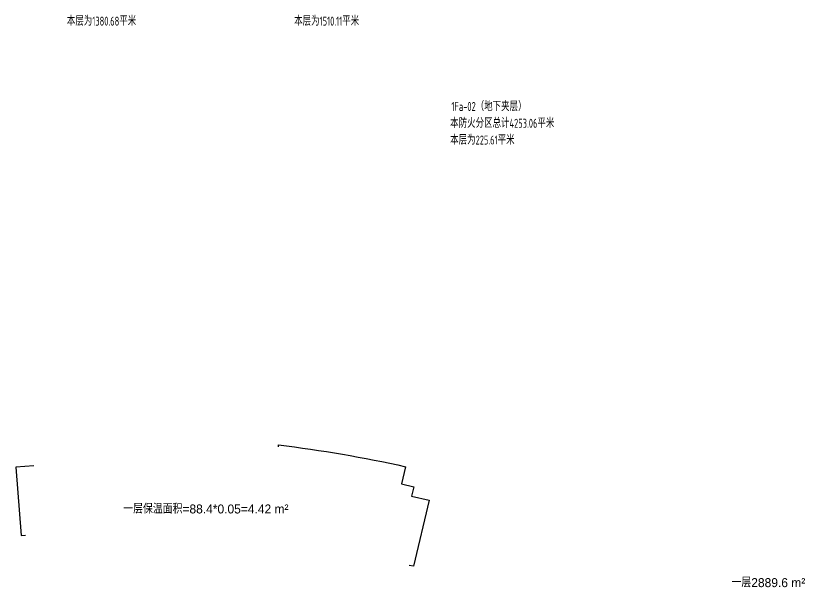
# Model space of a CAD drawing. Header units: millimetres. Extents: x 11639278 to 23698211, y -13072636 to -5537337.
# Drawn here: x 12124832 to 12322353, y -6420841 to -6277429 of the extents above; entities that cross this region are included whole.
import ezdxf
from ezdxf.enums import TextEntityAlignment as Align

# ---------------------------------------------------------------- set-up
doc = ezdxf.new("R2010")
doc.units = ezdxf.units.MM
doc.header["$LTSCALE"] = 10
for name, color, linetype in [('A2-RI-F1$0$A-ROOF-EDGE', 2, 'Continuous'), ('A2-RI-F1$0$A-SYMB-AREA', 4, 'Continuous'), ('A2-RI-F1$0$A-SYMB-NAME', 4, 'Continuous')]:
    doc.layers.add(name, color=color, linetype=linetype)
doc.layers.add('A2-RI-F1$0$A-TEXT', color=4, linetype='Continuous', lineweight=9)
doc.styles.add('A2-RI-F1$0$ECADI', font='hzs.shx', dxfattribs={"width": 0.7, "bigfont": 'hztxt.shx'})
doc.styles.add('A2-RI-F1$0$HZTXT', font='hzs-1.shx', dxfattribs={"width": 0.7, "bigfont": 'hztxt.shx'})

# ---------------------------------------------------------------- blocks, each defined once
blk = doc.blocks.new('A2-RI-F1$0$5erhfh')
at = {"layer": 'A2-RI-F1$0$A-SYMB-AREA', "style": 'A2-RI-F1$0$ECADI', "width": 0.7}
blk.add_attdef('340M2', text='', height=2.5, dxfattribs=at).set_placement((0, 1.25), align=Align.MIDDLE_LEFT)
at = {"layer": 'A2-RI-F1$0$A-SYMB-NAME', "style": 'A2-RI-F1$0$ECADI', "width": 0.7}
blk.add_attdef('CHINESENAME', (-12.29, 3.09), '', height=4.5, dxfattribs=at)
blk = doc.blocks.new('A2-RI-F1')
at = {"layer": 'A2-RI-F1$0$A-ROOF-EDGE'}
blk.add_lwpolyline([(12190703.8, -6385632.5), (12190767, -6385138.7, -0.02494231), (12222614.9, -6390584.5), (12221568.8, -6394925), (12224693.4, -6395617.7), (12224130.6, -6397954.8), (12228555.2, -6399013.5), (12224560.5, -6415589.3), (12223528.5, -6415349.3)], format="xyb", dxfattribs=at)
blk.add_lwpolyline([(12129368.3, -6390348.3), (12124832.2, -6390703), (12126196.1, -6407849.1), (12127292.9, -6407763.6)], dxfattribs=at)
ref = blk.add_blockref('A2-RI-F1$0$5erhfh', (12143800, -6280143.8), dxfattribs=dict(xscale=500, yscale=500, zscale=500))
ref.add_attrib('CHINESENAME', '本层为1380.68平米', (12137654, -6279910), dxfattribs={"layer": 'A2-RI-F1$0$A-SYMB-NAME', "height": 2250, "style": 'A2-RI-F1$0$ECADI', "width": 0.7})
ref = blk.add_blockref('A2-RI-F1$0$5erhfh', (12200808.5, -6280143.8), dxfattribs=dict(xscale=500, yscale=500, zscale=500))
ref.add_attrib('CHINESENAME', '本层为1510.11平米', (12194662.5, -6279910), dxfattribs={"layer": 'A2-RI-F1$0$A-SYMB-NAME', "height": 2250, "style": 'A2-RI-F1$0$ECADI', "width": 0.7})
ref = blk.add_blockref('A2-RI-F1$0$5erhfh', (12240261, -6301558.8), dxfattribs=dict(xscale=500, yscale=500, zscale=500))
ref.add_attrib('CHINESENAME', '1Fa-02（地下夹层）', (12234115, -6301325), dxfattribs={"layer": 'A2-RI-F1$0$A-SYMB-NAME', "height": 2250, "style": 'A2-RI-F1$0$ECADI', "width": 0.7})
ref = blk.add_blockref('A2-RI-F1$0$5erhfh', (12239938.5, -6305766.3), dxfattribs=dict(xscale=500, yscale=500, zscale=500))
ref.add_attrib('CHINESENAME', '本防火分区总计4253.06平米', (12233792.5, -6305532.5), dxfattribs={"layer": 'A2-RI-F1$0$A-SYMB-NAME', "height": 2250, "style": 'A2-RI-F1$0$ECADI', "width": 0.7})
ref = blk.add_blockref('A2-RI-F1$0$5erhfh', (12239938.5, -6309979.8), dxfattribs=dict(xscale=500, yscale=500, zscale=500))
ref.add_attrib('CHINESENAME', '本层为225.61平米', (12233792.5, -6309746), dxfattribs={"layer": 'A2-RI-F1$0$A-SYMB-NAME', "height": 2250, "style": 'A2-RI-F1$0$ECADI', "width": 0.7})
at = {"layer": 'A2-RI-F1$0$A-TEXT', "style": 'A2-RI-F1$0$HZTXT'}
for s, p in [('一层保温面积=88.4*0.05=4.42 m²', (12151795.8, -6402320.7)), ('一层2889.6 m²', (12304363.3, -6420809.2))]:
    blk.add_text(s, height=2250, dxfattribs=at).set_placement(p)

msp = doc.modelspace()

# ---------------------------------------------------------------- block references
msp.add_blockref('A2-RI-F1', (0, 0))

doc.saveas('drawing.dxf')
